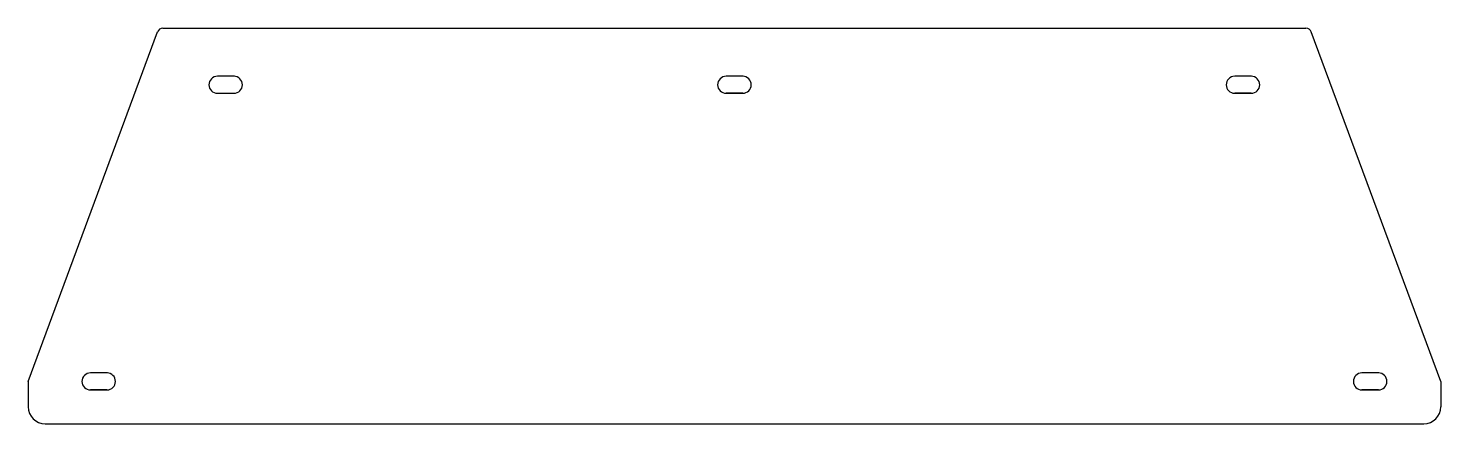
# Model space of a CAD drawing. Header units: millimetres. Extents: x 190 to 690, y 352 to 492.
import ezdxf

# ---------------------------------------------------------------- set-up
doc = ezdxf.new("R2010")
doc.units = ezdxf.units.MM
doc.header["$LTSCALE"] = 25.4

msp = doc.modelspace()

# ---------------------------------------------------------------- linework, layer by layer
for p, q in [((190.03, 366.58), (235.8, 490.28)), ((237.67, 491.58), (642.26, 491.58)), ((689.97, 366.58), (644.14, 490.28)), ((442.9, 468.58), (437.03, 468.58)), ((622.9, 468.58), (617.03, 468.58)), ((190.03, 366.58), (190.03, 357.58)), ((689.97, 366.58), (689.97, 357.58)), ((217.9, 363.58), (212.03, 363.58)), ((667.9, 363.58), (662.03, 363.58)), ((196.03, 351.58), (683.97, 351.58))]:
    msp.add_line(p, q)
for points in [[(262.97, 474.58), (259.97, 474.58), (256.97, 474.58, 1), (256.97, 468.58), (259.97, 468.58), (262.97, 468.58)], [(262.83, 468.58, 1), (262.83, 474.58)], [(443.03, 474.58), (440.03, 474.58), (437.03, 474.58, 1), (437.03, 468.58), (440.03, 468.58), (443.03, 468.58)], [(442.9, 468.58, 1), (442.9, 474.58)], [(623.03, 474.58), (620.03, 474.58), (617.03, 474.58, 1), (617.03, 468.58), (620.03, 468.58), (623.03, 468.58)], [(622.9, 468.58, 1), (622.9, 474.58)], [(218.03, 369.58), (215.03, 369.58), (212.03, 369.58, 1), (212.03, 363.58), (215.03, 363.58), (218.03, 363.58)], [(217.9, 363.58, 1), (217.9, 369.58)], [(668.03, 369.58), (665.03, 369.58), (662.03, 369.58, 1), (662.03, 363.58), (665.03, 363.58), (668.03, 363.58)], [(667.9, 363.58, 1), (667.9, 369.58)]]:
    msp.add_lwpolyline(points, format="xyb")
for centre, radius, start, end in [((237.67, 489.58), 2, 90, 159.6941), ((642.26, 489.58), 2, 20.3305, 90), ((196.03, 357.58), 6, 180, 270), ((683.97, 357.58), 6, 270, 0)]:
    msp.add_arc(centre, radius, start, end)

doc.saveas('drawing.dxf')
